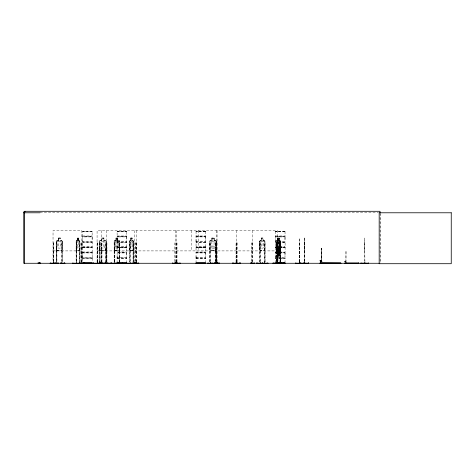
<?xml version="1.0" encoding="UTF-8"?>
<svg xmlns="http://www.w3.org/2000/svg" width="475" height="475" viewBox="0 0 475 475"><rect width="100%" height="100%" fill="white"/><g stroke="black" fill="none" stroke-linecap="round" stroke-linejoin="round"><path stroke-width="0.36" stroke-dasharray="2.38 1.78" d="M82.614 255.283L82.549 257.919L92.209 257.943L92.126 262.948M82.614 239.257L82.519 252.344L92.203 252.326L92.126 255.283M92.126 239.257L92.126 231.26M117.129 255.283L117.076 257.866M117.129 239.257L117.111 241.68M126.641 255.283L126.641 231.26L126.629 231.752M126.641 239.257L126.641 236.894L117.117 236.918L117.117 241.597L126.647 241.597M196.056 262.948L196.056 255.283M196.056 241.597L196.056 239.257M205.562 255.283L205.663 241.947L195.979 241.923M205.562 239.257L205.675 236.425M275.476 255.283L275.411 257.919L285.095 258.091M275.476 239.257L275.464 257.616L284.994 257.616L285.048 257.919M284.988 255.283L285.095 252.391M284.988 239.257L285.083 236.324L275.399 236.307L275.464 241.597L284.994 241.597L285.012 236.782M320.186 260.906L320.215 260.668M320.429 260.912L320.429 260.585M321.569 261.6L321.581 250.681M321.723 261.6L321.712 248.134L321.527 250.681M319.675 260.906C322.187 261.078 321.094 260.674 321.106 260.698M320.459 260.805C320.512 261.131 321.147 260.923 320.874 260.739M321.254 260.68L321.355 261.191M321.326 260.728L321.326 261.155L321.355 260.769M319.675 260.828L321.474 260.888M320.429 261.108L320.785 260.698M92.186 231.456L82.579 231.26L82.502 236.396L92.209 236.301M92.209 252.35L92.144 241.71M92.192 257.919L92.138 252.884M117.111 231.444L126.754 231.361L117.093 231.26L117.129 236.894M126.724 242.22L117.04 242.22L117.034 252.344L126.712 252.326M126.641 262.948L126.647 252.943L117.117 252.943L117.064 252.641L126.724 252.617M196.062 231.272L196.044 252.112M196.044 252.029L205.574 251.999M196.056 257.646L196.021 252.219M205.562 262.948L205.675 258.115M275.482 231.272L275.411 236.277M275.399 252.326L285.083 252.344L285.107 242.072L275.411 241.9M284.994 242.541L275.464 242.541M284.988 262.948L285.095 258.168M82.496 236.425L82.603 241.597L92.138 241.597L92.138 236.918L82.603 236.918M92.138 257.616L82.614 257.646L82.513 252.368M117.105 241.763L117.04 242.191M117.129 262.948L117.082 257.866M275.476 262.948L275.387 257.967M320.601 261.03L320.696 260.888M321.302 261.155L321.302 260.662M345.58 261.511L345.325 261.862L345.171 261.505M345.372 261.778L345.468 261.505M345.634 261.588L345.729 261.891M82.561 247.309L92.126 247.279M117.111 231.467L117.141 231.752M205.598 231.444L205.669 236.348L195.979 236.307M205.675 247.184L195.943 247.356L205.586 247.475M285.018 231.444L285.071 236.301M277.376 246.074L277.75 243.568M277.453 246.074L277.774 243.651M280.001 250.604L280.41 248.11L280.078 250.604L276.664 250.604M132.911 250.604L133.333 248.098L132.988 250.604L129.972 250.604M276.189 246.074L276.622 243.568M276.26 246.074L276.652 243.651M279.728 250.521L280.119 248.098M279.757 250.604L280.191 248.098L279.828 250.604M79.396 250.604L79.895 248.11L79.468 250.604L76.451 250.604L76.065 248.11L76.558 250.521L79.438 250.521M77.965 247.077L77.959 247.036M82.531 257.967L82.614 262.948M264.302 250.604L264.848 248.098L264.908 241.389L264.937 261.826M119.011 250.521L119.558 248.098L119.558 241.425M119.053 250.604L119.676 248.11M345.343 261.588L345.711 261.511M276.919 246.092L277.578 248.098L277.572 252.759L279.532 252.807L278.973 249.903L279.46 246.857L278.766 249.351L277.928 246.917L278.576 249.886L277.952 252.67L278.273 252.742L278.783 250.467L279.365 252.813L279.817 241.413L279.336 240.576M320.934 260.751L321.058 261.149M117.028 241.995L126.712 241.923M205.669 252.569L196.003 252.664M61.667 250.604L62.421 248.11L61.714 250.604L56.81 250.604L56.175 248.11L56.175 241.389L56.875 240.493L58.288 240.493L58.241 237.987L60.355 237.987L60.355 240.493L61.691 240.493L62.421 241.377L62.504 261.826M216.41 248.098L215.608 250.521L210.312 250.521L209.623 248.098M216.487 248.11L215.662 250.604L210.259 250.604L209.546 248.11L209.546 241.389L210.277 240.493L211.927 240.493M276.913 248.081L277.572 246.074L277.578 241.413L279.336 241.413L279.817 252.759L279.33 253.597L279.359 256.185L277.459 256.185M278.801 248.098L279.46 246.092L279.46 241.413L278.801 240.576L278.801 238.07M277.465 241.425L277.816 240.493M277.537 241.425L277.827 240.576M117.022 236.348L126.724 236.301M279.947 253.68L280.303 252.748M82.549 241.9L92.203 241.923M92.18 252.664L82.531 252.593M117.064 257.919L126.7 257.919M195.991 257.919L205.681 258.038M205.657 247.107L196.021 247.279M205.651 236.598L196.003 236.645M285.071 236.598L275.411 236.621M76.107 241.425L76.463 240.493L77.389 240.493M76.534 240.493L76.178 241.425L76.178 248.098M92.192 236.621L82.549 236.621M92.192 242.238L82.549 242.238M126.7 236.621L117.064 236.621M205.627 242.238L195.991 242.268M285.048 242.238L275.411 242.238M285.048 252.641L275.411 252.641M285.059 258.263L275.399 258.234M90.915 231.747L91.752 231.747M90.915 247.766L91.752 247.766M125.43 231.747L126.267 231.747M125.43 247.766L126.267 247.766M204.357 231.747L205.194 231.747M204.357 247.766L205.194 247.766M283.777 231.747L284.614 231.747M283.777 247.766L284.614 247.766M129.58 241.413L129.984 240.493L130.868 240.493M129.657 241.413L130.055 240.493M279.603 253.597L280.042 252.759M276.26 241.413L276.753 240.493M276.331 241.413L276.771 240.576M83.06 231.747L84.538 231.747M83.06 247.766L84.538 247.766M117.574 231.747L119.053 231.747M117.574 247.766L119.053 247.766M196.502 231.747L197.98 231.747M196.502 247.766L197.98 247.766M275.922 231.747L277.4 231.747M275.922 247.766L277.4 247.766M260.199 250.604L259.528 248.11L259.528 241.377L260.217 240.493M114.16 261.826L114.137 241.377L114.837 240.493L116.025 240.493M114.255 241.413L114.867 240.576M56.911 240.576L56.24 241.425L56.329 261.826M126.724 247.232L116.844 247.297M285.006 231.277L275.363 231.39L285.071 231.438M209.594 261.826L209.576 241.389L210.312 240.493M100.088 240.493L99.317 241.389L99.406 261.826M99.4 241.425L100.124 240.576L105.48 240.576L106.252 241.413M126.629 247.291L117.064 247.475M196.062 247.291L205.604 247.481M275.482 247.291L285.101 247.154L275.458 247.053L275.458 247.487M82.614 247.237L92.144 247.249M92.114 231.752L82.626 231.752M92.114 247.772L82.638 247.766M117.129 246.929L126.641 246.929L126.641 247.766L117.129 247.766L117.147 246.929L126.629 246.941M284.976 231.752L275.482 231.752M284.976 247.772L275.494 247.766M263.073 238.07L261.363 238.07L261.422 240.576L260.478 241.413L260.478 246.092L261.363 248.098L263.013 248.098L263.904 246.092L263.904 241.413L263.013 240.576L263.073 237.987L261.303 237.987L261.303 240.493M116.025 240.576L115.11 241.413L115.11 246.092L116.025 248.098L117.729 248.098L118.643 246.092L118.643 241.413L117.729 240.576M126.617 231.747L117.147 231.747M205.544 247.766L196.074 247.766M60.283 238.07L58.306 238.07L58.354 240.576L57.273 241.413L57.273 246.092L58.306 248.098L60.236 248.098L61.275 246.092L61.275 241.413L60.236 240.576L60.307 237.987M205.651 231.438L195.938 231.361L205.586 231.277M211.927 240.576L210.775 241.413L210.775 246.092L211.927 248.098L214.071 248.098L215.223 246.092L215.223 241.413L214.071 240.576M82.626 231.272L92.144 231.444M40.072 212.782L378.438 212.782M205.562 231.747L196.062 231.752M82.603 235.98L92.138 235.98M117.117 235.98L126.647 235.98M196.044 235.98L205.574 235.98M275.464 235.98L284.994 235.98M196.044 236.918L205.574 236.894L205.651 241.923M275.464 236.918L284.994 236.918M130.791 237.987L132.121 237.987L132.08 240.576M77.36 238.07L78.601 238.07M116.025 238.07L117.788 238.07M130.839 238.07L132.08 238.07M211.927 238.07L214.106 238.07M277.578 238.07L279.413 238.07M78.571 240.493L79.456 240.493L79.895 241.377L79.853 261.826M100.059 240.493L101.68 240.493L101.644 237.987L104.007 237.987L104.007 240.493L105.509 240.493M117.729 240.493L119.094 240.493L119.676 241.389L119.635 261.826M132.05 240.493L132.976 240.493L133.374 241.389L133.398 261.826M214.071 240.493L215.674 240.493M260.158 240.493L261.363 240.493M264.343 240.493L263.073 240.493L263.132 237.987M276.682 240.493L277.602 240.493M278.475 240.493L277.738 240.493L277.43 241.389L277.489 261.826M278.849 240.493L280.066 240.493M56.863 240.576L61.667 240.576M76.481 240.576L79.438 240.576M114.808 240.576L119.065 240.576M130.002 240.576L132.952 240.576M210.312 240.576L215.644 240.576L216.41 241.413M276.699 240.576L280.054 240.576M56.175 241.389L56.181 261.826M62.421 241.377L62.356 261.826M76.137 241.389L76.113 261.826M114.137 241.377L114.196 248.11L114.867 250.521M133.374 241.389L133.279 263.281M216.594 242.909L216.594 261.814L216.452 241.377L216.452 261.826M259.528 241.377L259.587 248.11L260.241 250.521L264.314 250.521L264.908 248.11L264.361 250.604L260.14 250.604M280.333 241.377L280.357 261.826M116.025 241.413L117.729 241.413M211.927 241.413L214.071 241.413M196.044 241.597L205.574 241.597M82.603 242.541L92.138 242.541M117.129 242.541L126.647 242.541M205.574 242.541L196.044 242.487M53.034 242.909L53.705 242.909L53.705 261.814M56.181 242.909L56.899 242.909L56.899 263.281M62.504 242.909L61.786 242.909L61.786 261.826M76.113 242.909L76.689 242.909M97.084 242.909L97.506 242.909L97.506 261.814M114.16 242.909L114.849 242.909L114.849 261.826M129.657 242.909L130.227 242.909M134.763 242.909L135.452 242.909L135.452 261.814M136.646 242.909L135.915 242.909L135.915 261.814M209.594 242.909L210.336 242.909L210.336 263.281M217.075 242.909L215.555 242.909L215.555 261.814M252.575 242.909L251.839 242.909L251.839 261.814M259.647 242.909L260.324 242.909L260.324 261.826M276.331 242.909L277.358 242.909M277.489 242.909L278 242.909M299.493 242.909L299.808 242.909L299.808 261.826M304.374 242.909L304.778 242.909L304.778 263.281M364.675 242.909L364.937 263.281M280.03 243.568L276.551 243.568L276.141 252.783L276.563 253.68L277.531 253.68M276.581 243.651L280.007 243.651M116.025 246.092L117.729 246.092M211.927 246.092L214.071 246.092M277.572 246.074L279.336 246.092M205.562 246.929L196.056 246.929L205.544 246.929M275.441 247.249L285.006 247.249M275.441 247.463L285.006 247.463M106.299 248.11L105.503 250.604L100.035 250.604L99.317 248.11L100.071 250.604M279.336 248.098L277.43 248.11L277.727 250.604M56.863 250.521L61.667 250.521M114.808 250.521L119.065 250.521M130.002 250.521L132.952 250.521M276.699 250.521L280.054 250.521M114.766 250.604L119.112 250.604M304.517 250.604L304.291 237.987L304.517 261.826M364.675 250.604L364.592 237.987L364.675 261.826M53.034 250.901L81.843 250.901M97.084 250.901L277.353 250.901M82.603 251.999L92.138 251.999M117.117 251.999L126.647 251.999M275.464 251.999L285.006 252.106M195.979 252.326L205.675 252.391M321.551 248.134L321.729 252.486M276.141 252.783L276.284 241.377L276.331 261.826M280.256 252.783L280.024 253.68L278.772 253.68M82.603 252.943L92.138 252.943M196.044 252.943L205.574 252.943L205.639 257.943M275.464 252.943L284.994 252.943L284.994 257.705M276.581 253.597L280.007 253.597M278.392 253.68L277.685 253.68L277.341 252.795L277.341 246.062M277.792 254.849L279.169 254.849L279.169 255.681L277.792 255.681M277.501 256.102L279.33 256.102M126.641 257.646L117.117 257.616L117.123 252.884M196.044 257.616L205.574 257.646M92.203 258.234L82.561 258.287M117.052 258.234L126.712 258.234M195.979 258.234L205.639 258.234M82.603 258.56L92.138 258.56M117.117 258.56L126.647 258.56M196.044 258.56L205.574 258.56M275.464 258.56L284.994 258.56M320.209 260.448L320.393 261.565M344.969 261.476L345.153 261.891M320.197 261.618L322.341 261.618M345.83 261.606L344.63 261.713M344.63 261.737L345.83 261.683M344.992 262.17L346.394 262.17L346.394 263.055M236.615 242.909L236.265 242.909L236.265 261.814M277.762 253.68L277.376 252.759L278.071 250.467C278.677 254.44 280.078 252.801 278.356 249.886L279.163 246.869L278.095 249.351C277.394 245.153 276.094 246.875 277.816 249.903L276.978 252.67L277.774 253.597M105.48 240.493L106.329 241.377L106.252 261.826M215.638 240.493L216.487 241.377M61.619 240.576L62.308 241.413L62.308 248.098M276.913 252.759L277.572 253.597L277.572 256.102M119.035 240.493L119.611 241.425M264.284 240.493L264.908 241.389M264.789 241.425L264.254 240.576L260.181 240.576L259.647 241.413L259.647 261.826M278.421 253.597L277.94 252.759L277.94 248.081L278.421 246.074L278.427 241.413M79.384 240.493L79.853 241.413M279.745 240.493L280.191 241.425M279.728 240.576L280.119 241.425M276.26 252.748L276.652 253.597M276.189 252.748L276.634 253.68M285.048 241.9L284.988 241.597M132.899 240.493L133.333 241.425M132.881 240.576L133.261 241.425L133.261 248.098M279.989 240.493L280.381 241.413M279.977 240.576L280.303 241.413M278.795 246.074L279.454 248.081L279.454 252.759L278.795 253.597L278.772 256.185M130.209 246.092L130.839 248.098L132.002 248.098L132.632 246.092L132.632 241.413L132.002 240.576L132.05 237.987M76.736 246.092L77.36 248.098L78.529 248.098L79.159 246.092L79.159 241.413L78.529 240.576L78.529 238.07M56.24 248.098L56.858 250.604M114.137 248.11L114.819 250.604M277.946 246.092L278.427 248.098L278.421 252.759M279.704 243.568L280.155 246.062M279.632 243.568L280.113 246.074M279.603 243.651L280.042 246.074M276.771 250.521L276.212 248.11L276.735 250.604M129.657 248.098L130.073 250.521M130.043 250.604L129.538 248.11L129.538 241.377L129.657 261.826M76.107 248.098L76.522 250.604M279.959 243.568L280.303 246.074M279.929 243.651L280.226 246.074M277.537 248.098L277.804 250.604M321.712 248.134L321.7 261.6M321.533 252.486L321.539 262.301M380.309 213.513L380.309 263.281M380.018 212.782L380.018 263.281M345.996 262.509L345.996 250.61L345.889 262.509M345.117 261.392L345.117 262.384M344.992 261.392L344.992 262.384M320.227 260.448L320.209 261.565M304.641 242.909L304.641 263.281M304.433 237.987L304.374 261.826M299.767 242.909L299.767 263.281M299.541 261.826L299.44 237.987L299.499 261.826M280.624 261.826L280.624 242.909L279.894 242.909L279.894 261.826M280.488 242.909L280.488 261.826M280.262 261.826L280.167 241.389L280.125 263.281M280.113 242.909L280.113 261.826M279.442 240.493L279.442 237.987L277.531 237.987L277.531 240.493M279.365 237.987L279.413 240.576M279.252 253.597L279.282 256.185M278.92 237.987L278.873 240.576M278.843 253.68L278.843 256.185M278.801 241.413L278.801 246.092M278.795 248.081L278.795 252.759M278.724 253.597L278.724 256.102M278.587 238.492L278.593 239.323M278.587 254.849L278.582 255.681M278.475 237.987L278.504 240.576M278.397 237.987L278.427 240.576L277.946 241.413L278 263.281M278.344 253.597L278.392 256.185M278.314 253.68L278.314 256.185M277.643 238.07L277.643 240.576M277.602 237.987L277.578 240.576L276.919 241.413L276.919 261.826M277.353 261.814L277.353 230.535L97.084 230.535L97.084 261.814M276.67 242.909L276.693 261.826M276.557 242.909L276.557 261.826M265.127 261.826L265.127 242.909L264.45 242.909L264.45 261.826M264.64 242.909L264.64 263.281M261.363 237.987L261.363 240.576M260.134 242.909L260.134 261.826M259.837 242.909L259.837 261.826M252.575 230.535L252.575 261.814M252.457 242.909L252.457 261.814M251.958 242.909L251.958 261.814M237.304 261.814L237.304 242.909L236.039 242.909L236.039 261.814M236.615 230.535L236.615 262.538M236.384 242.909L236.384 261.814M236.342 242.909L236.348 261.814M217.069 230.535L217.075 261.814M216.861 242.909L216.861 261.814M216.743 242.909L216.743 261.814M216.374 241.413L216.362 261.814M216.244 230.535L216.244 262.538M216.125 242.909L216.125 261.814M216.012 242.909L216.012 261.814M215.929 242.909L215.929 261.826M215.822 242.909L215.822 261.826M214.148 240.493L214.183 237.987L211.85 237.987L211.927 250.604M214.071 238.07L214.071 250.604M211.957 238.07L211.957 240.576M210.229 242.909L210.229 261.826M209.701 242.909L209.701 261.826M198.408 230.535L198.408 250.901M191.401 230.535L191.401 250.901M177.021 261.814L177.021 242.909L174.812 242.909L174.812 261.814M176.332 230.535L176.332 261.814M176.195 242.909L176.189 261.814M176.065 242.909L176.065 261.814M175.501 230.535L175.501 262.538M136.646 230.535L136.646 261.814M136.515 242.909L136.515 261.814M136.046 242.909L136.046 261.814M134.763 230.535L134.763 261.814M133.623 261.826L133.623 242.909L133.048 242.909L133.048 261.826M130.91 238.07L130.91 240.576M130.868 237.987L130.839 240.576L130.209 241.413L130.227 261.826M130.002 242.909L130.002 261.826M129.883 242.909L129.883 261.826M119.813 261.826L119.813 242.909L119.13 242.909L119.13 261.826M119.308 242.909L119.308 263.281M117.847 240.493L117.847 237.987L115.965 237.987L116.025 250.604M117.788 237.987L117.729 250.604M116.084 238.07L116.084 240.576M114.665 242.909L114.665 261.826M114.344 242.909L114.344 261.826M106.923 261.814L106.923 242.909L106.507 242.909L106.507 261.814M106.768 242.909L106.768 261.814M106.667 230.535L106.667 261.814M106.353 261.826L106.353 242.909L105.616 242.909L105.616 261.826M106.222 241.413L106.222 248.098L105.45 250.521L100.094 250.521L99.429 248.098L99.429 241.425M105.711 242.909L105.711 261.826M101.959 261.814L101.959 242.909L101.228 242.909L101.228 261.814M101.828 242.909L101.828 261.814M101.359 230.535L101.359 261.814M100.047 263.281L100.047 242.909L99.311 242.909L99.311 261.826M99.952 242.909L99.952 261.826M97.345 242.909L97.345 261.814M97.244 242.909L97.244 261.814M82.032 261.814L82.032 242.909L81.356 242.909L81.356 261.814M81.843 261.814L81.843 230.535L53.034 230.535L53.034 261.814M81.546 242.909L81.546 261.814M80.085 261.826L80.085 242.909L79.509 242.909L79.509 261.826M79.782 241.413L79.741 261.826M78.642 240.493L78.642 237.987L77.318 237.987L77.318 240.493M78.571 237.987L78.601 240.576M77.389 237.987L77.36 240.576L76.736 241.413L76.689 263.281M76.463 242.909L76.463 261.826M76.344 242.909L76.344 261.826M61.934 242.909L61.934 261.826M58.288 237.987L58.306 240.576M56.751 242.909L56.751 261.826M53.521 242.909L53.521 261.814M53.224 242.909L53.224 261.814M320.215 260.733L320.192 261.042L320.192 260.733M280.113 252.759L279.621 253.68L280.084 252.795M105.058 246.092L103.894 248.098L101.721 248.098L100.558 246.092L100.558 241.413L101.721 240.576L101.721 238.07L103.924 238.07L103.894 240.576L105.058 241.413L105.058 246.092M82.626 246.923L92.126 246.929L82.638 246.929M275.482 246.923L284.988 246.929L275.494 246.929M59.892 238.492L58.651 238.492L58.651 239.323L59.892 239.323L59.892 238.492M78.322 238.492L77.567 238.492L77.567 239.323L78.322 239.323L78.322 238.492M103.508 238.492L102.113 238.492L102.113 239.323L103.508 239.323L103.508 238.492M117.426 238.492L116.327 238.492L116.327 239.323L117.426 239.323L117.426 238.492M131.795 238.492L131.047 238.492L131.047 239.323L131.795 239.323L131.795 238.492M213.691 238.492L212.307 238.492L212.307 239.323L213.691 239.323L213.691 238.492M262.723 238.492L261.66 238.492L261.66 239.323L262.723 239.323L262.723 238.492M279.169 238.492L277.792 238.492L277.792 239.323L279.169 239.323L279.169 238.492M60.236 241.413L58.306 241.413L58.306 246.092L60.236 246.092L60.236 241.413M78.529 241.413L77.36 241.413L77.36 246.092L78.529 246.092L78.529 241.413M103.894 241.413L101.721 241.413L101.721 246.092L103.894 246.092L103.894 241.413M132.002 241.413L130.839 241.413L130.839 246.092L132.002 246.092L132.002 241.413M263.013 241.413L261.363 241.413L261.363 246.092L263.013 246.092L263.013 241.413M277.756 261.826L277.756 242.909L277.733 261.826"/><path stroke-width="0.71" d="M180.013 263.263L180.019 262.859M240.303 262.859L240.297 263.281L232.661 263.263L232.661 262.859M295.806 263.281L295.806 262.859L295.86 263.281L308.465 263.227L308.465 262.859M320.239 263.097L340.925 263.097L320.18 262.942L320.227 263.281L320.239 262.942M320.227 263.281L320.186 262.942L320.18 263.263L340.925 263.281M72.669 263.281L92.138 263.251M126.386 263.215L126.421 262.859M212.58 263.281L219.331 263.227M273.113 263.215L273.149 262.859M50.083 263.227L58.265 263.227M256.708 263.227L268.078 263.239M53.681 263.281L53.764 262.752M103.111 263.215L103.069 262.895L103.022 263.227M217.473 263.227L217.485 262.645M207.658 263.281L211.001 263.227M100.344 263.227L100.391 262.645M134.591 263.215L134.603 262.895L134.71 263.281M236.342 262.752L236.354 263.281L236.461 262.895M281.063 263.227L281.087 262.895M272.947 263.227L284.994 263.251M50.279 263.227L50.314 262.895L50.356 263.281M55.718 263.227L55.753 262.895M256.91 263.227L256.945 262.895M111.304 263.227L116.719 263.227M111.512 263.227L111.554 262.895M53.948 263.227L53.99 262.895M99.245 263.227L99.293 262.895L99.34 263.281M214.314 263.227L214.362 262.895M97.506 263.227L97.523 262.752M97.767 263.227L97.814 262.895M134.318 263.227L134.271 262.645M176.124 263.227L176.178 262.895M25.234 211.826L23.75 211.826L23.75 263.281L379.276 263.281M23.75 212.782L40.042 212.782M82.614 262.948L92.126 262.948M117.129 262.948L126.641 262.948M196.056 262.948L205.562 262.948M275.476 262.948L284.988 262.948M82.597 263.085L92.144 263.073M117.111 263.085L126.659 263.073M196.038 263.073L205.586 263.085M275.458 263.073L285.006 263.073M344.981 263.156L358.791 263.156M117.117 263.251L138.896 263.239M180.019 263.227L172.377 263.263L172.377 262.859M196.044 263.251L205.574 263.251M250.931 262.895L254.677 263.263M358.791 263.257L344.981 263.257L358.791 263.269L358.779 262.877M360.988 263.174L368.624 263.227L368.624 262.859M277.798 263.227L277.786 262.752M217.283 263.227L217.229 262.895M216.713 263.239L216.814 262.752M176.023 263.239L176.059 262.752M175.714 263.227L175.661 262.895M107.896 263.227L107.843 262.895M105.058 263.227L105.011 262.895M215.412 263.227L215.478 262.752M215.151 263.227L215.104 262.895L215.056 263.281M64.974 263.227L60.426 263.227M64.743 263.227L64.695 262.895M262.461 263.227L262.426 262.895M79.325 263.215L79.289 262.645M283.717 263.227L283.694 262.895L283.664 263.281M277.37 263.227L277.412 262.859L277.459 263.281M239.887 263.227L239.863 262.895M233.278 263.215L233.243 262.859M83.351 263.215L83.315 262.859M284.098 263.227L284.074 262.895M110.55 263.215L93.385 263.263L93.468 262.895M216.416 263.215L216.404 262.752M380.018 212.782L380.018 211.292L24.587 211.292L24.587 263.281M364.937 262.752L364.937 263.281M364.675 262.752L364.675 263.281M360.988 262.859L360.988 263.281M308.328 262.859L308.328 263.281M304.778 262.752L304.778 263.281M304.641 262.752L304.641 263.281M304.517 262.752L304.517 263.281M304.374 262.752L304.374 263.281M300.829 262.859L300.829 263.281M300.693 262.859L300.693 263.281M299.767 262.752L299.802 263.281M299.541 262.752L299.541 263.281M299.499 262.752L299.499 263.281M284.056 262.859L284.056 263.281M281.105 262.859L281.105 263.281M280.327 262.752L280.327 263.281M280.078 262.752L280.084 263.281M279.852 262.752L279.852 263.281M279.65 262.859L279.65 263.281M278.029 262.752L278.029 263.281M277.163 262.859L277.174 263.281M276.961 262.752L277.008 263.281M276.735 262.752L276.735 263.281M276.587 262.752L276.587 263.281M274.057 262.859L274.057 263.281M267.787 262.859L267.787 263.281M264.581 262.752L264.581 263.281M264.391 262.752L264.391 263.281M262.384 262.859L262.384 263.281M260.377 262.752L260.377 263.281M260.193 262.752L260.193 263.281M256.987 262.859L256.987 263.281M254.297 262.859L254.297 263.281M251.887 262.752L251.887 263.281M251.768 262.752L251.768 263.281M250.883 262.859L250.883 263.281M239.833 262.859L239.833 263.281M237.381 262.752L237.387 263.281M236.609 262.752L236.621 263.281L236.223 262.752M236.562 262.859L236.508 263.281M235.998 262.752L235.998 263.281M219.385 262.859L219.385 263.281M218.102 262.859L218.102 263.281M217.817 262.859L217.817 263.281M217.128 262.859L217.176 263.281M216.933 262.752L216.933 263.281M216.63 262.752L216.63 263.281M216.303 262.752L216.351 263.281M216 262.645L216 263.281M215.852 262.752L215.852 263.281M215.745 262.752L215.745 263.281M214.409 262.859L214.409 263.281M212.794 262.859L212.794 263.281M211.102 262.859L211.102 263.281M210.407 262.752L210.407 263.281M210.3 262.752L210.3 263.281M208.05 262.859L208.05 263.281M177.098 262.752L177.104 263.281M177.021 262.645L177.021 263.281M176.326 262.752L176.338 263.281M176.273 262.752L176.278 263.281M175.53 262.645L175.53 263.281L175.447 262.859M175.4 262.859L175.4 263.281M174.735 262.752L174.735 263.281M138.534 262.859L138.534 263.281M136.859 262.859L136.859 263.281M136.278 262.645L136.278 263.281M135.975 262.752L135.975 263.281M135.844 262.752L135.844 263.281M135.761 262.645L135.761 263.281M135.529 262.752L135.535 263.281M134.757 262.859L134.757 263.281M133.22 262.645L133.238 263.281M133.012 262.752L133.036 263.281M130.269 262.752L130.239 263.281M130.037 262.752L130.037 263.281M122.384 262.859L122.384 263.281M119.255 262.752L119.255 263.281M119.071 262.752L119.071 263.281M117.183 262.859L117.183 263.281M116.797 262.859L116.797 263.281M114.903 262.752L114.903 263.281M114.724 262.752L114.724 263.281M111.589 262.859L111.589 263.281M110.532 262.859L110.532 263.281M107.795 262.859L107.795 263.281M106.75 262.752L106.75 263.281M106.489 262.752L106.489 263.281M105.64 262.752L105.64 263.281M105.539 262.752L105.539 263.281M104.957 262.859L104.957 263.281M102.03 262.752L102.03 263.281M101.899 262.752L101.899 263.281L101.876 262.645M100.914 262.859L100.914 263.281M100.7 262.859L100.7 263.281M100.124 262.752L100.124 263.281M100.023 262.752L100.023 263.281M99.679 262.645L99.679 263.281M97.868 262.859L97.868 263.281M97.262 262.752L97.262 263.281M93.48 262.859L93.48 263.281M84.71 262.859L84.71 263.281M81.492 262.752L81.492 263.281M81.302 262.752L81.302 263.281M80.34 262.645L80.34 263.281M79.699 262.752L79.699 263.281M79.473 262.752L79.497 263.281M76.73 262.752L76.701 263.281M76.499 262.752L76.499 263.281M72.883 262.859L72.883 263.281M64.653 262.859L64.653 263.281M61.869 262.752L61.869 263.281M61.72 262.752L61.72 263.281M60.337 262.859L60.337 263.281M58.348 262.859L58.348 263.281M56.964 262.752L56.964 263.281M56.816 262.752L56.816 263.281M55.789 262.859L55.789 263.281M54.031 262.859L54.031 263.281M53.574 262.752L53.574 263.281M40.648 262.645L40.648 263.281M39.603 262.645L39.603 263.281M39.532 262.645L39.532 263.281M38.825 262.645L38.825 263.281M38.113 262.645L38.113 263.281M451.25 212.782L379.181 212.782L379.181 263.708L451.25 263.708L451.25 212.782M303.501 263.281L303.495 262.859L303.442 263.281"/></g></svg>
